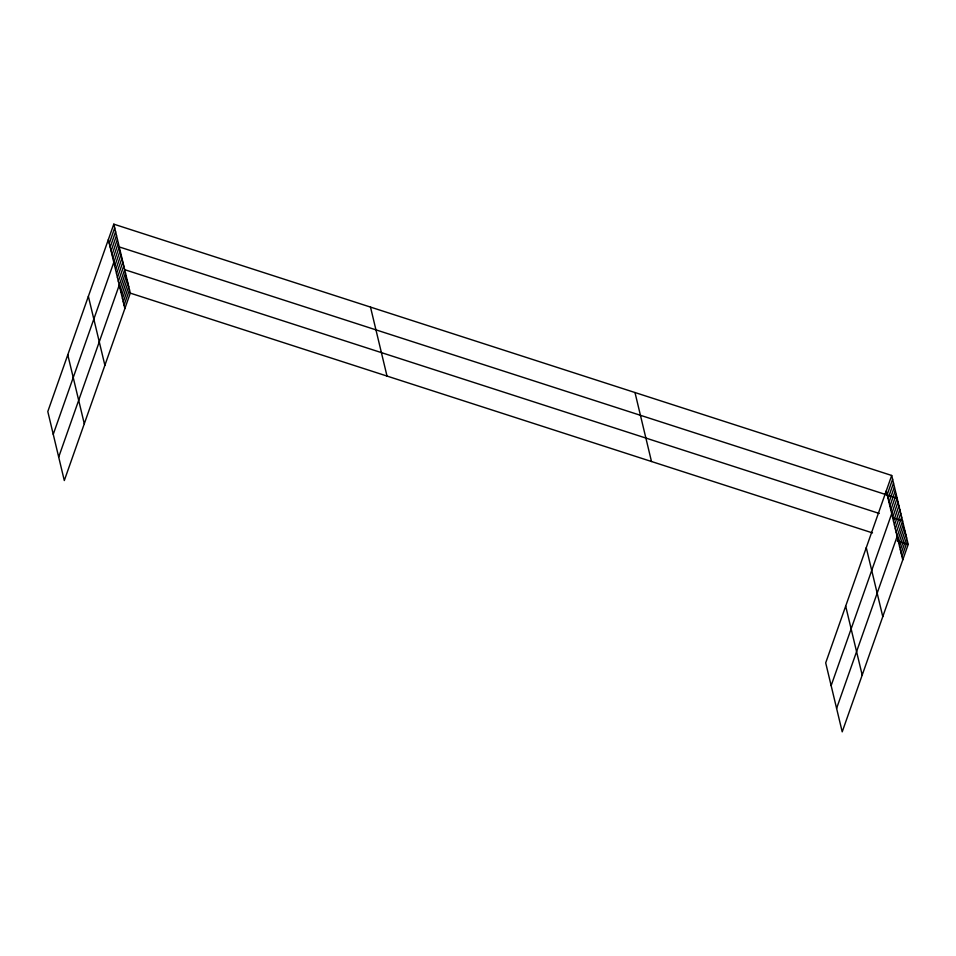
<?xml version="1.0" encoding="UTF-8"?>
<svg xmlns="http://www.w3.org/2000/svg" width="956" height="956" viewBox="0 0 956 956"><rect width="100%" height="100%" fill="white"/><g stroke="black" fill="none" stroke-linecap="round" stroke-linejoin="round"><path stroke-width="1.43" d="M113.788 224.158L47.8 411.558L64.303 480.533L130.303 293.134L113.788 224.158L891.697 475.467L908.2 544.442L842.212 731.842L825.697 662.867L891.697 475.467M109.271 243.386L114.696 227.946M110.179 247.186L115.604 231.746M111.075 250.974L116.513 235.535M111.983 254.762L117.421 239.335M112.892 258.562L118.329 243.123M53.249 434.311L119.237 246.923L897.146 498.231L831.146 685.631M114.708 266.15L120.145 250.711M115.616 269.939L121.053 254.499M116.524 273.739L121.962 258.299M117.433 277.527L122.87 262.087M118.341 281.327L123.778 265.887M58.698 457.076L124.686 269.676L879.245 513.456M120.05 288.461L125.487 273.034M120.85 291.819L126.288 276.38M121.651 295.165L127.088 279.726M122.464 298.511L127.901 283.084M123.264 301.869L128.702 286.43M124.065 305.215L129.502 289.776M887.168 494.706L892.605 479.267M888.076 498.494L893.513 483.055M888.984 502.294L894.422 486.855M889.893 506.083L895.33 490.643M890.801 509.871L896.238 494.443M892.617 517.459L898.054 502.031M893.525 521.259L898.951 505.82M894.434 525.047L899.859 509.608M895.33 528.847L900.767 513.408M896.238 532.635L901.675 517.196M836.596 708.396L902.583 520.996L892.976 517.889M897.959 539.782L903.384 524.342M898.76 543.128L904.197 527.688M899.56 546.485L904.997 531.046M900.361 549.831L905.798 534.392M901.161 553.177L906.599 537.75M901.962 556.535L907.399 541.096M130.303 293.134L872.505 532.91M897.218 540.893L908.2 544.442M886.26 490.906L902.763 559.881M866.267 547.657L882.782 616.632M845.678 606.128L862.192 675.091M634.987 392.534L651.49 461.509M370.498 307.091L387.013 376.067M108.363 239.598L124.866 308.573M88.37 296.336L104.885 365.312M67.78 354.807L84.295 423.783"/></g></svg>
